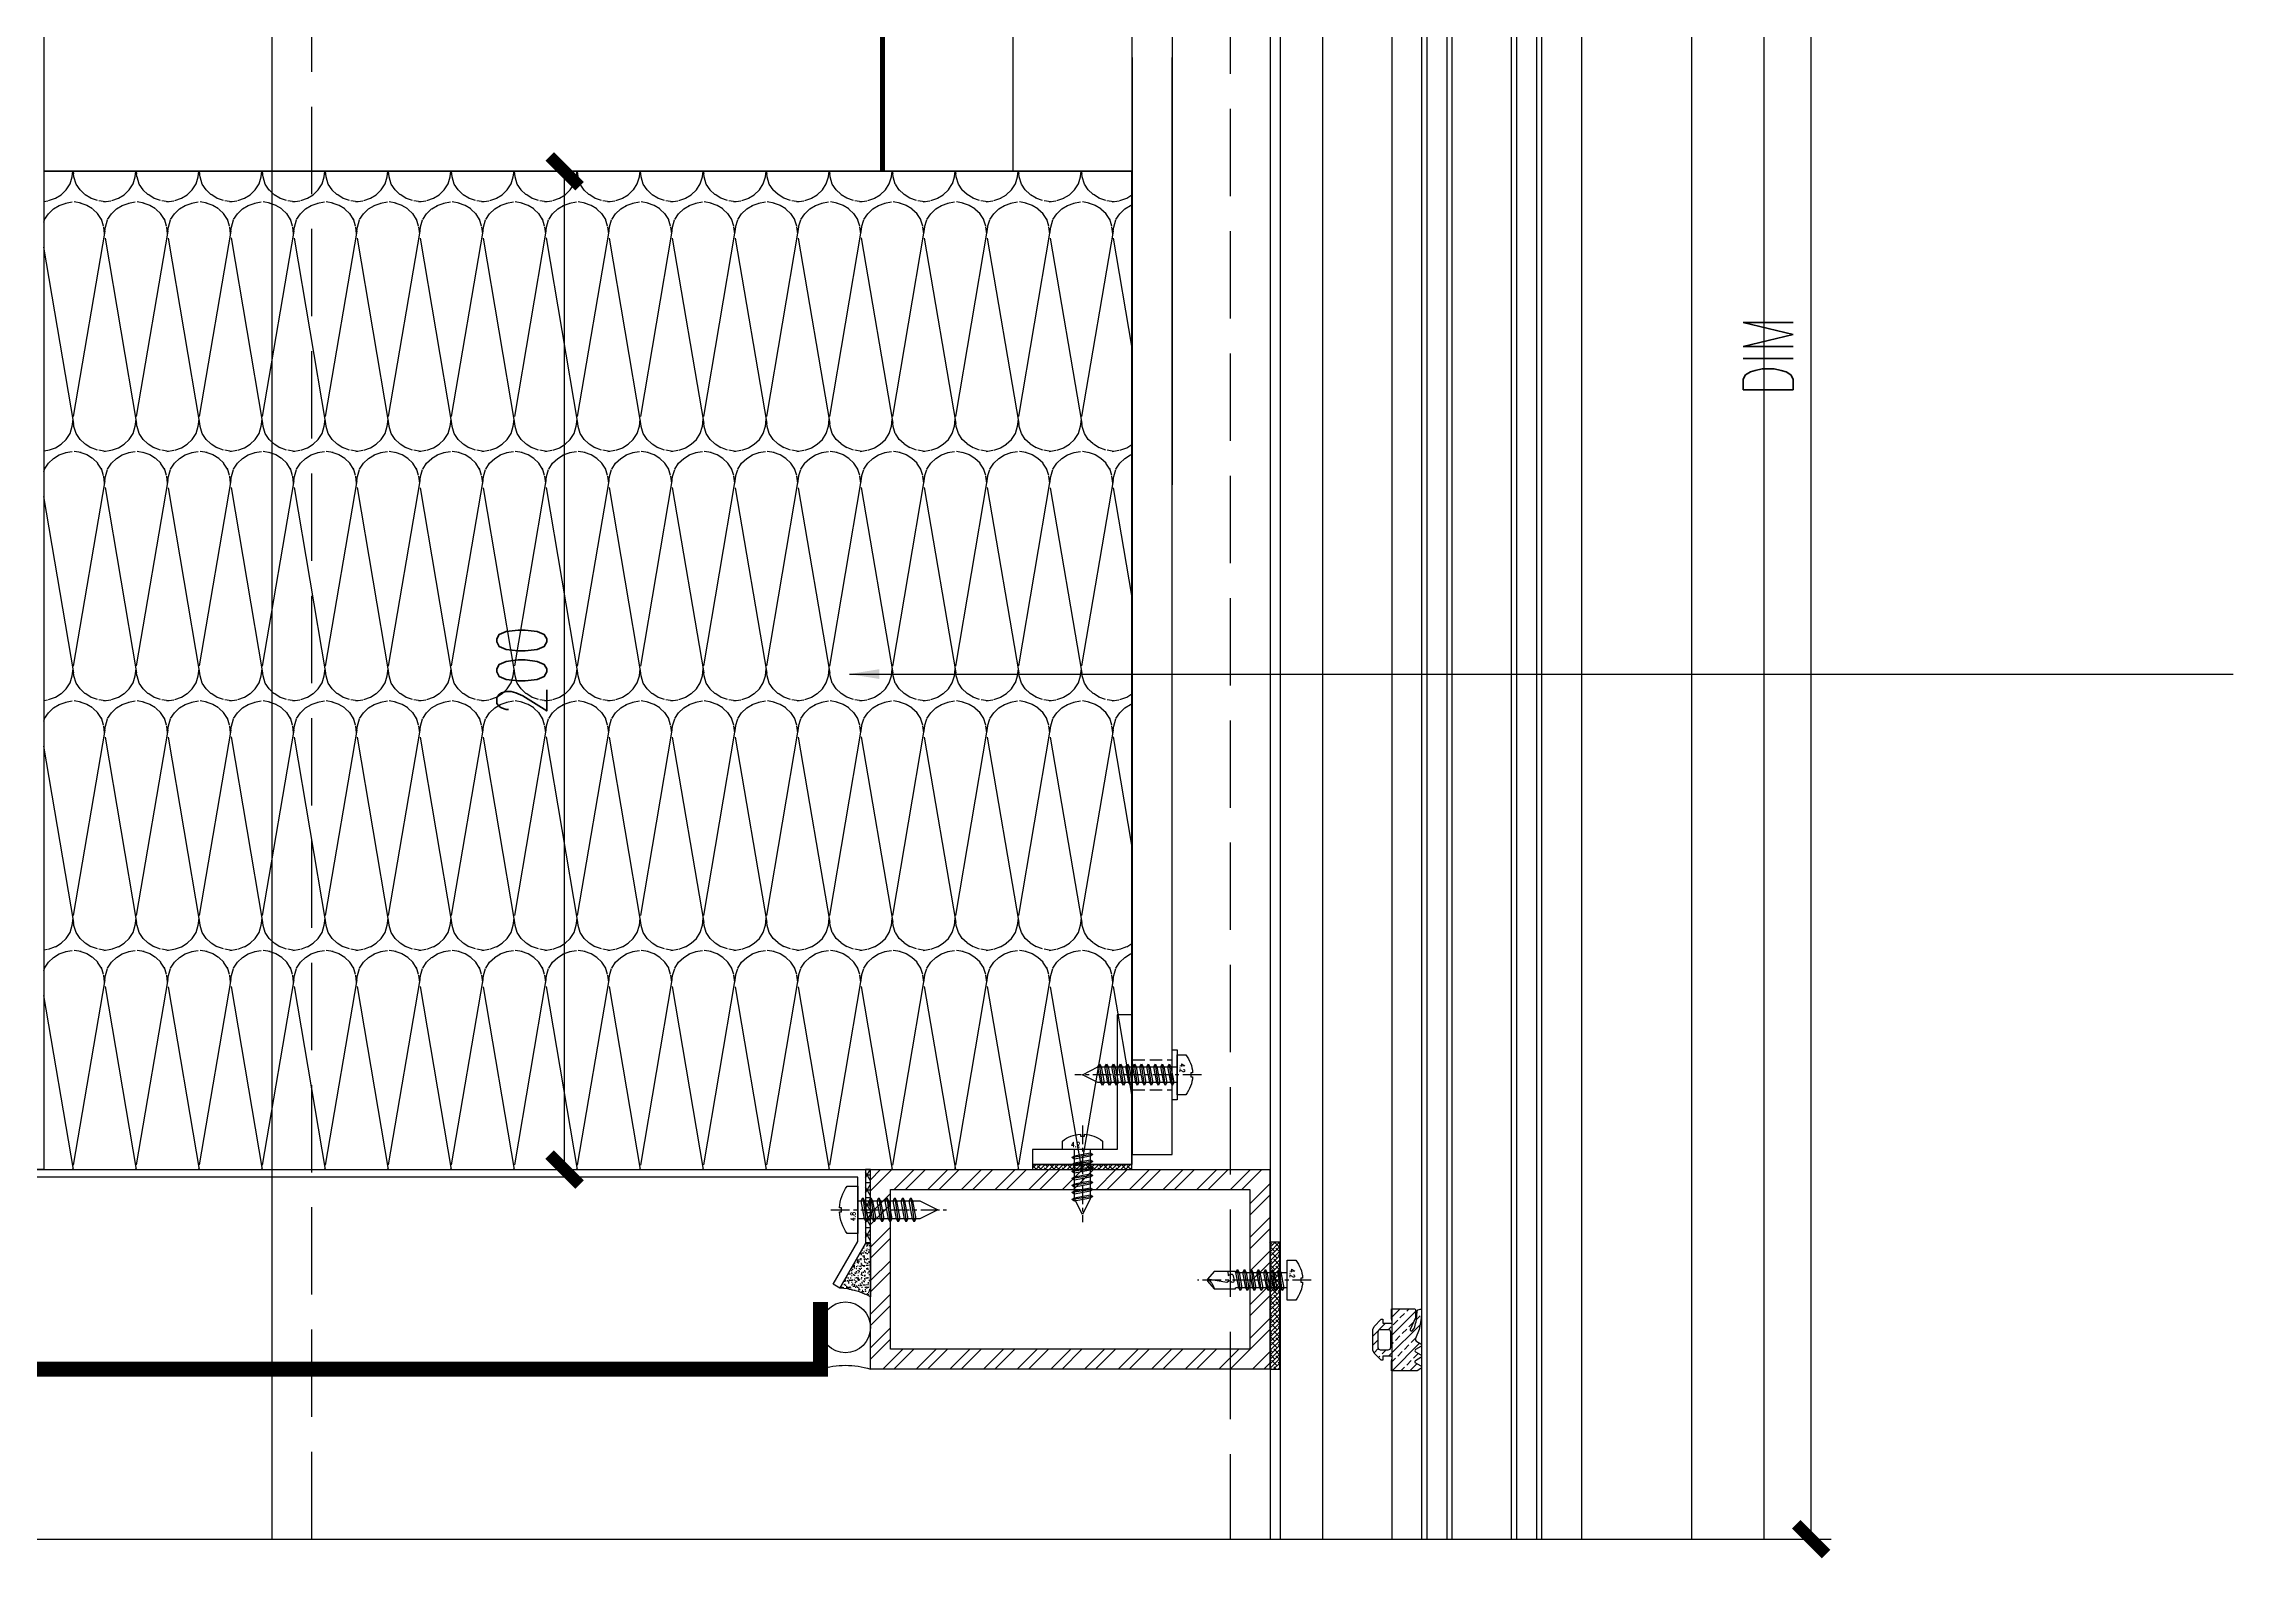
# Model space of a CAD drawing. Extents: x -160106 to 966792, y -663931 to 1550022.
# Drawn here: x -71219.8 to -70780.6, y -86497.5 to -86189.9 of the extents above; entities that cross this region are included whole.
import ezdxf
from ezdxf.enums import TextEntityAlignment as Align
from ezdxf.xclip import XClip

# ---------------------------------------------------------------- set-up
doc = ezdxf.new("R2010")
doc.units = 0
doc.linetypes.add('CENTER', pattern=[2, 1.25, -0.25, 0.25, -0.25])
doc.linetypes.add('ZN-DASH', pattern=[0.35, 0.25, -0.1])
for name, color, linetype in [('!ZN1-填充-8', 8, 'Continuous'), ('!ZN3-不锈钢板幕墙-7', 7, 'Continuous'), ('!ZN3-其它材质幕墙-60', 60, 'Continuous'), ('!ZN3-玻璃幕墙-4', 4, 'Continuous'), ('!ZN4-辅助材料-1', 1, 'Continuous'), ('!ZN4-配件-11', 11, 'Continuous'), ('!ZN5-钢材投影-40', 40, 'Continuous'), ('!ZN5-铝材投影-112', 112, 'Continuous'), ('!ZN5-铝材断面-6', 6, 'Continuous'), ('!ZN6-虚线-8', 8, 'ZN-DASH'), ('11紧固件', 11, 'Continuous'), ('20剖面图$0$AS-COLN', 6, 'Continuous'), ('20剖面图$0$AS-WALL', 40, 'Continuous'), ('2钢材断面', 2, 'Continuous'), ('3符号', 173, 'Continuous'), ('A_Hatch', 8, 'Continuous'), ('BM', 8, '保温棉'), ('DIM', 173, 'Continuous'), ('Fill', 8, 'Continuous'), ('pj', 4, 'Continuous'), ('TC', 130, 'Continuous'), ('user', 7, 'Continuous')]:
    doc.layers.add(name, color=color, linetype=linetype)
doc.styles.add('DHTEXT-1', font='ROMANS.shx', dxfattribs={"width": 0.7, "bigfont": 'CHINESE.shx'})
doc.linetypes.add('保温棉', pattern='A,0.006248399999999999,-6.2484,[134,ltypeshp.shx,S=6.2484,R=0,X=-6.2484,Y=0],-12.4968,[134,ltypeshp.shx,S=6.2484,R=180,X=6.2484,Y=0],-6.2484', length=24.9998484)
doc.dimstyles.new('ZN4', dxfattribs={"dimscale": 4, "dimtxt": 2.5, "dimasz": 1.5, "dimexe": 1, "dimexo": 2, "dimgap": 0.9, "dimtad": 1, "dimdec": 0, "dimdsep": 46, "dimtxsty": 'DHTEXT-1', "dimblk": 'ARCHTICK', "dimcen": 2.5, "dimclrd": 173, "dimclre": 173, "dimclrt": 7, "dimazin": 2, "dimtfac": 1, "dimtix": 1, "dimtmove": 2, "dimatfit": 3, "dimfxl": 0, "dimarcsym": 0})

# ---------------------------------------------------------------- blocks, each defined once
blk = doc.blocks.new('*U1860')
at = {"layer": '!ZN1-填充-8'}
for p, q in [((-23, -8.000001027907274), (-23.00000000001455, -475.8423944231363)), ((-19.00000102947524, -7.999999998435669), (-19.00000102947524, -475.8423933936684)), ((-4.999999091349309, -7.999999998435669), (-4.999999091363861, -475.8423933936684)), ((-1.000000120824552, -8.000001027907274), (-1.000000120839104, -475.8423944231363))]:
    blk.add_line(p, q, dxfattribs=at)
at = {"layer": '!ZN3-玻璃幕墙-4'}
for points in [[(-24.00000000001455, -475.8423944231363), (-24, -9.000001027907274), (-23, -8.000001027907274), (-19, -8.000001027907274), (-18, -9.000001027907274), (-18.00000000001455, -475.8423944231363)], [(-6.000000000014552, -475.8423944231363), (-6, -9.000001027903636), (-5, -8.000001027903636), (-1, -8.000001027903636), (0, -9.000001027903636), (-1.455191522836685e-11, -475.8423944231363)]]:
    blk.add_lwpolyline(points, dxfattribs=at)
at = {"layer": '!ZN5-钢材投影-40', "ltscale": 0.3}
for p, q in [((-254.4017149738647, 425.0000000494219), (-254.4017149738647, -475.8423944231363)), ((-54.39999999999418, 425.0000000494219), (-54.39999999999418, -475.8423944231363))]:
    blk.add_line(p, q, dxfattribs=at)
at = {"layer": '!ZN5-铝材投影-112'}
for p, q in [((7.999997113627614, 425.0000000494219), (7.999997113627614, -475.8423944231363)), ((30.0000000448199, 425.0000000494219), (30.0000000448199, -475.8423944231363)), ((-52.40170605068852, -39.99999999995634), (-52.40170605068852, -475.8423944231363)), ((-43.9017349172791, -39.99999999995634), (-43.9017349172791, -475.8423944231363)), ((-30.00001585268183, -39.99999999995634), (-30.00001585268183, -475.8423944231363))]:
    blk.add_line(p, q, dxfattribs=at)
at = {"layer": '!ZN6-虚线-8', "color": 8, "linetype": 'ZN-DASH', "ltscale": 70}
for p, q in [((-246.4017149738647, -475.8423944231363), (-246.4017149738647, 425.0000000494219)), ((-62.39999999999418, 425.0000000494219), (-62.39999999999418, -475.8423944231363))]:
    blk.add_line(p, q, dxfattribs=at)
blk = doc.blocks.new('室内胶缝示意')
at = {"ltscale": 0.1}
blk.add_arc((-4.999999999869033, 15.57612454575161), 16.35896255462005, 252.2031562995401, 287.7968437004599, dxfattribs=at)
at = {"ltscale": 0.1, "extrusion": (0, 0, -1)}
blk.add_ellipse((-4.990384680597344, -8.375798344054544), major_axis=(-3.911665190393874e-10, 5.092968818538793), ratio=0.981745653301395, dxfattribs=at)
blk = doc.blocks.new('*U1430')
at = {"linetype": 'ByBlock', "ltscale": 10}
blk.add_lwpolyline([(0, -5), (1, -5), (1, 5), (0, 5)], close=True, dxfattribs=at)
blk = doc.blocks.new('*U2281')
at = {"color": 0, "linetype": 'CENTER', "ltscale": 3}
blk.add_line((-4.851510917911964, 2.913225216616411e-13), (14.54315256367451, -8.526512829121202e-15), dxfattribs=at)
at = {"linetype": 'ByBlock', "ltscale": 10}
for p, q in [((0, 1.550000000000024), (9.895000016689004, 1.549999999999739)), ((0.9859588387780631, 2.110000000000021), (1.57904116122194, -2.110000000000007)), ((2.385958838778063, 2.109999999999977), (2.97904116122194, -2.110000000000051)), ((3.785958838778063, 2.109999999999933), (4.37904116122194, -2.110000000000094)), ((5.185958838778062, 2.109999999999889), (5.779041161221939, -2.110000000000138)), ((6.585958838778063, 2.109999999999845), (7.17904116122194, -2.110000000000182)), ((7.985958838778063, 2.109999999999801), (8.57904116122194, -2.110000000000226)), ((9.385958838778063, 2.109999999999757), (9.97904116122194, -2.11000000000027)), ((9.895000016689004, 1.549999999999739), (13, -2.927436071331612e-13)), ((9.895000016689004, -1.550000000000255), (0, -1.549999999999945)), ((13, -2.927436071331612e-13), (9.895000016689004, -1.550000000000255))]:
    blk.add_line(p, q, dxfattribs=at)
blk.add_lwpolyline([(-3.087680633323398, 0.4000000000000909, -0.1514667514007003), (-1.723475382979757, 4), (0, 4), (0, -4), (-1.723475382979757, -4, -0.1514667514007005), (-3.087680633323398, -0.4000000000000892), (-2.699999999999932, -0.3999999999999773), (-2.699999999999932, 0.4000000000000341)], format="xyb", close=True, dxfattribs=at)
for points in [[(1.255725010475717, -1.549999999999976), (0.6626426880318403, 1.550000000000018), (0.9859588387779494, 2.109999999999935), (1.309274989524115, 1.550000000000018), (1.902357311968163, -1.549999999999976), (1.57904116122194, -2.10999999999995)], [(2.655725010475717, -1.55000000000002), (2.06264268803184, 1.549999999999975), (2.385958838777949, 2.109999999999892), (2.709274989524115, 1.549999999999975), (3.302357311968163, -1.55000000000002), (2.97904116122194, -2.109999999999994)], [(4.055725010475717, -1.550000000000064), (3.46264268803184, 1.549999999999931), (3.785958838777949, 2.109999999999848), (4.109274989524115, 1.549999999999931), (4.702357311968163, -1.550000000000064), (4.37904116122194, -2.110000000000038)], [(5.455725010475716, -1.550000000000108), (4.86264268803184, 1.549999999999887), (5.185958838777949, 2.109999999999804), (5.509274989524115, 1.549999999999887), (6.102357311968162, -1.550000000000108), (5.779041161221939, -2.110000000000082)], [(6.855725010475717, -1.550000000000152), (6.26264268803184, 1.549999999999843), (6.585958838777949, 2.10999999999976), (6.909274989524115, 1.549999999999843), (7.502357311968162, -1.550000000000152), (7.17904116122194, -2.110000000000126)], [(8.255725010475718, -1.550000000000196), (7.66264268803184, 1.549999999999799), (7.985958838777949, 2.109999999999716), (8.309274989524116, 1.549999999999799), (8.902357311968164, -1.550000000000196), (8.57904116122194, -2.11000000000017)], [(9.655725010475717, -1.55000000000024), (9.06264268803184, 1.549999999999755), (9.385958838777949, 2.109999999999672), (9.709274989524115, 1.549999999999755), (10.30235731196816, -1.55000000000024), (9.97904116122194, -2.110000000000213)]]:
    blk.add_lwpolyline(points, close=True, dxfattribs=at)
at = {"layer": 'Defpoints', "color": 0, "ltscale": 10, "style": 'DHTEXT-1', "width": 0.7}
blk.add_text('4.2', height=1, rotation=90, dxfattribs=at).set_placement((-0.4943080637851551, -1.360906739295894), align=Align.CENTER)
blk = doc.blocks.new('*U2280')
at = {"color": 0, "linetype": 'CENTER', "ltscale": 3}
blk.add_line((-4.851510917911964, 2.913225216616411e-13), (20.54315256367451, -4.2632564145606e-15), dxfattribs=at)
at = {"linetype": 'ByBlock', "ltscale": 10}
for p, q in [((0, 1.550000000000024), (15.895000016689, 1.549999999999744)), ((0.9859588387780631, 2.110000000000021), (1.57904116122194, -2.110000000000007)), ((2.385958838778063, 2.109999999999994), (2.97904116122194, -2.110000000000034)), ((3.785958838778063, 2.109999999999967), (4.37904116122194, -2.110000000000061)), ((5.185958838778062, 2.10999999999994), (5.779041161221939, -2.110000000000087)), ((6.585958838778063, 2.109999999999913), (7.17904116122194, -2.110000000000114)), ((7.985958838778063, 2.109999999999886), (8.57904116122194, -2.110000000000142)), ((9.385958838778063, 2.109999999999859), (9.97904116122194, -2.110000000000168)), ((10.78595883877806, 2.109999999999832), (11.37904116122194, -2.110000000000196)), ((12.18595883877806, 2.109999999999805), (12.77904116122194, -2.110000000000222)), ((13.58595883877806, 2.109999999999778), (14.17904116122194, -2.110000000000249)), ((14.98595883877806, 2.109999999999751), (15.57904116122194, -2.110000000000277)), ((15.895000016689, 1.549999999999744), (19, -2.884803507186006e-13)), ((15.895000016689, -1.550000000000251), (0, -1.549999999999945)), ((19, -2.884803507186006e-13), (15.895000016689, -1.550000000000251))]:
    blk.add_line(p, q, dxfattribs=at)
blk.add_lwpolyline([(-3.087680633323398, 0.4000000000000909, -0.1514667514007003), (-1.723475382979757, 4), (0, 4), (0, -4), (-1.723475382979757, -4, -0.1514667514007005), (-3.087680633323398, -0.4000000000000892), (-2.699999999999932, -0.3999999999999773), (-2.699999999999932, 0.4000000000000341)], format="xyb", close=True, dxfattribs=at)
for points in [[(1.255725010475717, -1.549999999999976), (0.6626426880318403, 1.550000000000018), (0.9859588387779494, 2.109999999999935), (1.309274989524115, 1.550000000000018), (1.902357311968163, -1.549999999999976), (1.57904116122194, -2.10999999999995)], [(2.655725010475717, -1.550000000000003), (2.06264268803184, 1.549999999999991), (2.385958838777949, 2.109999999999908), (2.709274989524115, 1.549999999999991), (3.302357311968163, -1.550000000000003), (2.97904116122194, -2.109999999999977)], [(4.055725010475717, -1.55000000000003), (3.46264268803184, 1.549999999999965), (3.785958838777949, 2.109999999999881), (4.109274989524115, 1.549999999999965), (4.702357311968163, -1.55000000000003), (4.37904116122194, -2.110000000000004)], [(5.455725010475716, -1.550000000000057), (4.86264268803184, 1.549999999999937), (5.185958838777949, 2.109999999999855), (5.509274989524115, 1.549999999999937), (6.102357311968162, -1.550000000000057), (5.779041161221939, -2.110000000000031)], [(6.855725010475717, -1.550000000000084), (6.26264268803184, 1.549999999999911), (6.585958838777949, 2.109999999999828), (6.909274989524115, 1.549999999999911), (7.502357311968162, -1.550000000000084), (7.17904116122194, -2.110000000000058)], [(8.255725010475718, -1.550000000000111), (7.66264268803184, 1.549999999999883), (7.985958838777949, 2.1099999999998), (8.309274989524116, 1.549999999999883), (8.902357311968164, -1.550000000000111), (8.57904116122194, -2.110000000000085)], [(9.655725010475717, -1.550000000000138), (9.06264268803184, 1.549999999999857), (9.385958838777949, 2.109999999999774), (9.709274989524115, 1.549999999999857), (10.30235731196816, -1.550000000000138), (9.97904116122194, -2.110000000000111)], [(11.05572501047572, -1.550000000000165), (10.46264268803184, 1.54999999999983), (10.78595883877795, 2.109999999999746), (11.10927498952411, 1.54999999999983), (11.70235731196816, -1.550000000000165), (11.37904116122194, -2.110000000000139)], [(12.45572501047572, -1.550000000000192), (11.86264268803184, 1.549999999999803), (12.18595883877795, 2.10999999999972), (12.50927498952412, 1.549999999999803), (13.10235731196816, -1.550000000000192), (12.77904116122194, -2.110000000000166)], [(13.85572501047572, -1.550000000000219), (13.26264268803184, 1.549999999999776), (13.58595883877795, 2.109999999999693), (13.90927498952411, 1.549999999999776), (14.50235731196816, -1.550000000000219), (14.17904116122194, -2.110000000000193)], [(15.25572501047572, -1.550000000000246), (14.66264268803184, 1.549999999999749), (14.98595883877795, 2.109999999999665), (15.30927498952412, 1.549999999999749), (15.90235731196816, -1.550000000000246), (15.57904116122194, -2.11000000000022)]]:
    blk.add_lwpolyline(points, close=True, dxfattribs=at)
at = {"layer": 'Defpoints', "color": 0, "ltscale": 10, "style": 'DHTEXT-1', "width": 0.7}
blk.add_text('4.2', height=1, rotation=90, dxfattribs=at).set_placement((-0.4943080637851551, -1.360906739295894), align=Align.CENTER)
blk = doc.blocks.new('6mm-三元乙丙胶条')
at = {"layer": 'TC'}
h = blk.add_hatch(dxfattribs=at)
h.set_pattern_fill('ANSI33', color=256, scale=0.4, angle=-90.00000000000004, style=0)
h.set_pattern_definition([(135.0000000000001, (20798.42023389944, -134095.8060885775), (-1.796051224213831, -1.79605122421383), []), (135.0000000000001, (20798.42023389944, -134094.0100365775), (-1.796051224213831, -1.79605122421383), [1.27, -0.6350000000000003])])
edge = h.paths.add_edge_path()
edge.add_arc((-0.745076895222304, 6.386234905352341), 12.38623490536398, 262.69500523028023, 272.19432173296764, ccw=False)
edge.add_line((-2.319999999599531, -5.8994654143753), (-4.109999979846179, -5.499465415370651))
edge.add_line((-4.109999979846179, -5.499465415370651), (-5.96404643979622, -4.827709463948849))
edge.add_arc((-6.134370825564469, -5.297804777299652), 0.5000000000217216, 70.08359434308407, 149.7886770612677)
edge.add_line((-6.566458514076658, -5.046209408785216), (-7.04074917291291, -5.860752043954562))
edge.add_arc((-7.300001786030069, -5.709794822855877), 0.3000000000165205, 210.0413632733605, 329.7886770638607, ccw=False)
edge.add_line((-7.55970105068991, -5.859982345456955), (-8.177149431314318, -4.79231115913717))
edge.add_arc((-8.393565485203878, -4.917467427976081), 0.2500000000216133, 30.04136327355922, 149.4440354559437)
edge.add_line((-8.60884873609757, -4.790372495364863), (-9.240860070451161, -5.860922295076307))
edge.add_arc((-9.499199971475214, -5.708408375953974), 0.2999999999786183, 210.1243179614262, 329.44403545307654, ccw=False)
edge.add_line((-9.758681517618243, -5.858971742010907), (-10.38901352399261, -4.772654878324829))
edge.add_arc((-10.60524814580688, -4.898124350070254), 0.2500000000224706, 30.12431796436568, 149.9586367271408)
edge.add_line((-10.82166419969871, -4.772968081233556), (-11.45029963756678, -5.859983554459176))
edge.add_arc((-11.70999890221035, -5.709796031883248), 0.2999999999898467, 210.1600616409289, 329.95863672924213, ccw=False)
edge.add_line((-11.9693864696892, -5.860521244874688), (-12.40000000689178, -5.119465414056322))
edge.add_line((-12.40000000689178, -5.119465414056322), (-12.40000000689178, -1.000589691102505e-07))
edge.add_line((-12.40000000689178, -1.000589691e-07), (-10.39999999920837, -1.000589691e-07))
edge.add_line((-10.39999999920837, -1.000589691e-07), (-9.87762080912944, -0.1399230935203377))
edge.add_arc((-9.79999998555727, 0.149861322457539), 0.2999999999927683, 255.0049212649136, 359.9999999993134)
edge.add_line((-9.4999999855645, 0.149861322453944), (-9.4999999855645, 1.750000001251464))
edge.add_line((-9.4999999855645, 1.750000001251464), (-10.29999999445863, 1.750000001251464))
edge.add_line((-10.29999999445863, 1.750000001251464), (-10.29999999445863, 2.050000000948784))
edge.add_line((-10.29999999445863, 2.050000000948784), (-8.869999990565702, 3.480000001203734))
edge.add_line((-8.869999990565702, 3.480000001203734), (-8.269999991171062, 3.74999999985448))
edge.add_line((-8.269999991171062, 3.74999999985448), (-4.119999997783451, 3.74999999985448))
edge.add_line((-4.119999997783451, 3.74999999985448), (-3.509999980451539, 3.459999999904539))
edge.add_line((-3.509999980451539, 3.459999999904539), (-2.099999983329325, 2.050000000948784))
edge.add_line((-2.099999983329325, 2.050000000948784), (-2.099999983329325, 1.750000001251464))
edge.add_line((-2.099999983329325, 1.750000001251464), (-2.899999992223456, 1.750000001251464))
edge.add_line((-2.899999992223456, 1.750000001251464), (-2.899999992223456, 0.1498614225711208))
edge.add_arc((-2.599999992229339, 0.149861422576473), 0.299999999994117, 180.0000000010222, 284.9950787347508)
edge.add_line((-2.522379168658517, -0.1399229934031609), (-1.99999997857958, 0))
edge.add_line((-1.99999997857958, 0), (0, 0))
edge.add_line((0, 0), (0, -4.609465414629084))
edge.add_arc((-0.2000000000116419, -4.609465414629085), 0.2000000000116419, -89.99999999999989, 2.8421709430404007e-13, ccw=False)
edge.add_line((-0.2000000000116415, -4.809465414640727), (-1.606748173886444, -4.809465414611622))
edge.add_arc((-1.606748173887518, -4.309465414737891), 0.4999999998737312, 245.9871411366934, 270.00000000012307, ccw=False)
edge.add_line((-1.81021900352789, -4.766192490089451), (-4.112712766509503, -3.740436975553166))
edge.add_arc((-4.214448181364903, -3.968800513279118), 0.2499999999970247, 65.98714113400072, 228.3664604132158)
edge.add_line((-4.380539141886401, -4.15565284222248), (-3.960000001825392, -4.529465414409059))
edge.add_arc((-0.5656029263480411, 5.15181643489628), 10.25910082569122, 250.6785976544065, 266.6225631868518)
edge.add_line((-1.170000003185123, -5.089465414814184), (-0.6609639512607828, -5.099646135146031))
edge.add_arc((-0.6729615511026317, -5.699526171137601), 0.5999999999860098, -4.085612229769708, 88.8542372456493, ccw=False)
edge.add_line((-0.0744863278232515, -5.742274353600805), (-0.0789891159511171, -5.805313458113233))
edge.add_arc((-0.2784808570646497, -5.791064063953294), 0.200000000016085, 272.19432173134965, 355.9143877690644, ccw=False)
edge = h.paths.add_edge_path(flags=16)
edge.add_arc((-4.699999995762481, 2.24999999962165), 0.5, 0, 90)
edge.add_line((-4.699999995762481, 2.74999999962165), (-7.699999982025473, 2.749999999650754))
edge.add_arc((-7.699999982025743, 2.249999999651025), 0.4999999999997282, 89.99999999996906, 180.0000000000311)
edge.add_line((-8.199999982025473, 2.249999999650754), (-8.199999982025473, 0.6499999998486601))
edge.add_arc((-7.699999982025473, 0.6499999998486596), 0.5, 179.9999999999999, 269.9999999999999)
edge.add_line((-7.699999982025473, 0.1499999998486601), (-4.699999995762481, 0.1499999998486601))
edge.add_arc((-4.699999995762197, 0.6499999998483759), 0.4999999999997158, 269.9999999999674, 360.0000000000326)
edge.add_line((-4.199999995762481, 0.6499999998486601), (-4.199999995762481, 2.24999999962165))
at = {"layer": 'pj'}
blk.add_lwpolyline([(-0.2708231029682793, -5.990917370974784, -0.0414723397604974), (-2.319999999599531, -5.8994654143753), (-4.109999979846179, -5.499465415370651), (-5.96404643979622, -4.827709463948849, 0.3625136257486336), (-6.566458514076658, -5.046209408785216), (-7.04074917291291, -5.860752043954562, -0.5758811350073855), (-7.55970105068991, -5.859982345456955), (-8.177149431314318, -4.79231115913717, 0.5738803703476393), (-8.60884873609757, -4.790372495364863), (-9.240860070451161, -5.860922295076307, -0.5733993053234177), (-9.758681517618243, -5.858971742010907), (-10.38901352399261, -4.772654878324829, 0.5763867767966784), (-10.82166419969871, -4.772968081233556), (-11.45029963756678, -5.859983554459176, -0.5761790205714215), (-11.9693864696892, -5.860521244874688), (-12.40000000689178, -5.119465414056322), (-12.40000000689178, -1.000589691e-07), (-10.39999999920837, -1.000589691e-07), (-9.87762080912944, -0.1399230935203377, 0.4931187311537985), (-9.4999999855645, 0.149861322453944), (-9.4999999855645, 1.750000001251464), (-10.29999999445863, 1.750000001251464), (-10.29999999445863, 2.050000000948784), (-8.869999990565702, 3.480000001203734), (-8.269999991171062, 3.74999999985448), (-4.119999997783451, 3.74999999985448), (-3.509999980451539, 3.459999999904539), (-2.099999983329325, 2.050000000948784), (-2.099999983329325, 1.750000001251464), (-2.899999992223456, 1.750000001251464), (-2.899999992223456, 0.1498614225711208, 0.4931187311501577), (-2.522379168658517, -0.1399229934031609), (-1.99999997857958, 0), (0, 0), (0, -4.609465414629084, -0.4142135623730951), (-0.2000000000116415, -4.809465414640727), (-1.606748173886444, -4.809465414611622, -0.1051609627890827), (-1.81021900352789, -4.766192490089451), (-4.112712766509503, -3.740436975553166, 0.8569471462484527), (-4.380539141886401, -4.15565284222248), (-3.960000001825392, -4.529465414409059, 0.0696811241218355), (-1.170000003185123, -5.089465414814184), (-0.6609639512607828, -5.099646135146031, -0.4293230392878252), (-0.0744863278232515, -5.742274353600805), (-0.0789891159511171, -5.805313458113233, -0.3824632673023371), (-0.2708231015712954, -5.990917407150844)], format="xyb", dxfattribs=at)
blk.add_lwpolyline([(-4.199999995762481, 2.24999999962165, 0.4142135623730951), (-4.699999995762481, 2.74999999962165), (-7.699999982025473, 2.749999999650754, 0.4142135623734122), (-8.199999982025473, 2.249999999650754), (-8.199999982025473, 0.6499999998486601, 0.4142135623730951), (-7.699999982025473, 0.1499999998486601), (-4.699999995762481, 0.1499999998486601, 0.414213562373428), (-4.199999995762481, 0.6499999998486601)], format="xyb", close=True, dxfattribs=at)
blk = doc.blocks.new('20250828110936')
at = {"layer": 'A_Hatch'}
h = blk.add_hatch(dxfattribs=at)
h.set_pattern_fill('ANSI32', color=256)
h.set_pattern_definition([(45, (-80.55500636567012, 0), (-3.367596045400933, 3.367596045400933), []), (45, (-78.3099413656746, 0), (-3.367596045400933, 3.367596045400933), [])])
h.paths.add_polyline_path([(0, 40), (-80, 40), (-80, 0), (0, 0)])
h.paths.add_polyline_path([(-4, 36), (-4, 4), (-76, 4), (-76, 36)], flags=16)
at = {"layer": '2钢材断面'}
for points in [[(-80, 40), (0, 40), (0, 0), (-80, 0)], [(-76, 36), (-4, 36), (-4, 4), (-76, 4)]]:
    blk.add_lwpolyline(points, close=True, dxfattribs=at)
blk = doc.blocks.new('*U1411')
at = {"color": 0, "linetype": 'CENTER', "ltscale": 3}
blk.add_line((-4.793777829273322, 2.913225216616411e-13), (18, -6.394884621840901e-15), dxfattribs=at)
at = {"linetype": 'ByBlock', "ltscale": 10}
for p, q in [((0, 1.550000000000024), (10.26653098098048, 1.549999999999775)), ((0.9859588387780631, 2.110000000000021), (1.57904116122194, -2.110000000000007)), ((2.385958838778063, 2.110000000000013), (2.97904116122194, -2.110000000000014)), ((3.785958838778063, 2.110000000000006), (4.37904116122194, -2.110000000000022)), ((5.185958838778062, 2.109999999999999), (5.779041161221939, -2.110000000000029)), ((6.585958838778063, 2.109999999999991), (7.17904116122194, -2.110000000000037)), ((7.985958838778063, 2.109999999999983), (8.57904116122194, -2.110000000000044)), ((9.385958838778063, 2.109999999999975), (9.97904116122194, -2.110000000000052)), ((10.26653098098048, -1.550000000000217), (0, -1.549999999999945))]:
    blk.add_line(p, q, dxfattribs=at)
blk.add_lwpolyline([(-3.087680633323398, 0.4000000000000909, -0.1514667514007003), (-1.723475382979757, 4), (0, 4), (0, -4), (-1.723475382979757, -4, -0.1514667514007005), (-3.087680633323398, -0.4000000000000892), (-2.699999999999932, -0.3999999999999773), (-2.699999999999932, 0.4000000000000341)], format="xyb", close=True, dxfattribs=at)
for points in [[(1.255725010475717, -1.549999999999976), (0.6626426880318403, 1.550000000000018), (0.9859588387779494, 2.109999999999935), (1.309274989524115, 1.550000000000018), (1.902357311968163, -1.549999999999976), (1.57904116122194, -2.10999999999995)], [(2.655725010475717, -1.549999999999983), (2.06264268803184, 1.550000000000011), (2.385958838777949, 2.109999999999928), (2.709274989524115, 1.550000000000011), (3.302357311968163, -1.549999999999983), (2.97904116122194, -2.109999999999957)], [(4.055725010475717, -1.549999999999991), (3.46264268803184, 1.550000000000003), (3.785958838777949, 2.10999999999992), (4.109274989524115, 1.550000000000003), (4.702357311968163, -1.549999999999991), (4.37904116122194, -2.109999999999965)], [(5.455725010475716, -1.549999999999998), (4.86264268803184, 1.549999999999996), (5.185958838777949, 2.109999999999913), (5.509274989524115, 1.549999999999996), (6.102357311968162, -1.549999999999998), (5.779041161221939, -2.109999999999972)], [(6.855725010475717, -1.550000000000006), (6.26264268803184, 1.549999999999988), (6.585958838777949, 2.109999999999905), (6.909274989524115, 1.549999999999988), (7.502357311968162, -1.550000000000006), (7.17904116122194, -2.10999999999998)], [(8.255725010475718, -1.550000000000013), (7.66264268803184, 1.549999999999981), (7.985958838777949, 2.109999999999898), (8.309274989524116, 1.549999999999981), (8.902357311968164, -1.550000000000013), (8.57904116122194, -2.109999999999987)], [(9.655725010475717, -1.550000000000021), (9.06264268803184, 1.549999999999973), (9.385958838777949, 2.10999999999989), (9.709274989524115, 1.549999999999973), (10.30235731196816, -1.550000000000021), (9.97904116122194, -2.109999999999995)]]:
    blk.add_lwpolyline(points, close=True, dxfattribs=at)
for points in [[(10.26653098098048, -1.55, -0.414213562373095), (10.38395522340473, -1.667424242424249), (10.38395522340473, -1.726136363636771), (14.64482176281634, -1.726136363636771), (15.9999999999994, -0.1948217628174002), (15.9999999999994, 0.1948217628174238), (14.6448217628156, 1.726136363637534), (10.38395522340473, 1.726136363637932), (10.38395522340473, 1.667424242424216, -0.414213562373095), (10.26653098098048, 1.549999999999966)], [(11.9208473223949, -1.726136363636771), (11.80430973296651, -0.8890824877731115), (11.41067326572917, -1.132928086946651, -0.5304615897786895), (10.821757728626, -0.8693511515041786), (10.65548024539029, 0.07365531618229441, -0.6513157956771675), (11.14879112615775, 0.4044761775147213), (11.54048701920387, 0.1567861275003797), (12.11053252572676, 0.4912756395922434), (15.9999999999994, -0.1948217628174002, -0.2012259957209903), (14.6448217628156, 1.726136363637534)]]:
    blk.add_lwpolyline(points, format="xyb", dxfattribs=at)
at = {"layer": 'Defpoints', "color": 0, "ltscale": 10, "style": 'DHTEXT-1', "width": 0.7}
blk.add_text('4.2', height=1, rotation=90, dxfattribs=at).set_placement((-0.4943080637851551, -1.360906739296141), align=Align.CENTER)
blk = doc.blocks.new('20250828111521')
at = {"layer": 'Fill', "ltscale": 50}
h = blk.add_hatch(dxfattribs=at)
h.set_pattern_fill('ANSI38', color=256, scale=0.4, style=0)
h.set_pattern_definition([(45, (0, 0), (-0.4490128060534577, 0.4490128060534577), []), (135, (0, 0), (-1.347038418160373, 0.4490128060534578), [1.5875, -0.9525000000000001])])
h.paths.add_polyline_path([(1.998293949305662, 0), (1.998293949305662, 25.45583444154181), (0, 25.45583444154181), (0, 0)])
at = {"layer": '11紧固件', "ltscale": 50}
blk.add_lwpolyline([(1.998293949305662, 0), (1.998293949320214, 25.45583444154181), (1.455191522836685e-11, 25.45583444154181), (0, 0), (1.998293949305662, 0)], dxfattribs=at)
at = {"layer": '!ZN4-配件-11', "color": 1, "rotation": 180}
blk.add_blockref('*U1411', (3.49829394929111, 17.85970507280217), dxfattribs=at)
at = {"ltscale": 50}
blk.add_blockref('20250828110936', (0, 3.92901711165905e-10), dxfattribs=at)
at = {"layer": 'user', "ltscale": 4, "rotation": 90.00000000000001}
blk.add_blockref('6mm-三元乙丙胶条', (24.39998731134983, 12.09999676781081), dxfattribs=at)
blk = doc.blocks.new('*U2283')
at = {"color": 0, "linetype": 'CENTER', "ltscale": 3}
blk.add_line((-5.42402482348062, 2.951201566112061e-13), (17.70672576295199, 2.948752353404415e-13), dxfattribs=at)
at = {"linetype": 'ByBlock', "ltscale": 10}
for p, q in [((0, 1.7899998674459), (12.38000001907299, 1.790001397150355)), ((0.980701996714231, 2.400000000000386), (1.655298003285623, -2.399999999999796)), ((2.580701996714217, 2.400000210272508), (3.255298003285609, -2.399999789727674)), ((4.180701996714204, 2.40000042054463), (4.855298003285595, -2.399999579455552)), ((5.780701996714191, 2.400000630816753), (6.455298003285582, -2.399999369183429)), ((7.380701996714176, 2.400000841088874), (8.055298003285568, -2.399999158911307)), ((8.980701996714163, 2.400001051360997), (9.655298003285555, -2.399998948639185)), ((10.58070199671415, 2.400001261633119), (11.25529800328554, -2.399998738367063)), ((12.38000001907299, 1.790001397150355), (16, 1.626980552060786e-06)), ((16, 1.626980552060786e-06), (12.38000001907299, -1.789998580962678)), ((12.38000001907299, -1.789998580962678), (0, -1.790000231097598))]:
    blk.add_line(p, q, dxfattribs=at)
blk.add_lwpolyline([(-3.299999999999955, 0.4000000000003876), (-3.689993742175107, 0.3999999999999488, -0.1474780726293994), (-2.137196594791703, 4.750000000000297), (0, 4.750000000000293), (0, -4.749999999999703), (-2.137196594791703, -4.749999999999703, -0.1474780726293994), (-3.689993742175107, -0.3999999999993538), (-3.299999999999955, -0.3999999999995669)], format="xyb", close=True, dxfattribs=at)
for points in [[(1.303114339079855, -1.789999999999669), (0.6285183325084631, 1.790000000000258), (0.980701996714231, 2.400000000000158), (1.332885660919771, 1.790000000000258), (2.00748166749139, -1.789999999999669), (1.655298003285623, -2.399999999999796)], [(2.903114339079841, -1.789999789727547), (2.228518332508449, 1.790000210272381), (2.580701996714217, 2.400000210272281), (2.932885660919758, 1.790000210272381), (3.607481667491377, -1.789999789727547), (3.255298003285609, -2.399999789727674)], [(4.503114339079827, -1.789999579455424), (3.828518332508436, 1.790000420544503), (4.180701996714204, 2.400000420544403), (4.532885660919744, 1.790000420544503), (5.207481667491363, -1.789999579455424), (4.855298003285595, -2.399999579455552)], [(6.103114339079815, -1.789999369183302), (5.428518332508423, 1.790000630816625), (5.780701996714191, 2.400000630816525), (6.132885660919731, 1.790000630816625), (6.80748166749135, -1.789999369183302), (6.455298003285582, -2.399999369183429)], [(7.7031143390798, -1.78999915891118), (7.028518332508408, 1.790000841088747), (7.380701996714176, 2.400000841088647), (7.732885660919717, 1.790000841088747), (8.407481667491336, -1.78999915891118), (8.055298003285568, -2.399999158911307)], [(9.303114339079787, -1.789998948639058), (8.628518332508396, 1.79000105136087), (8.980701996714163, 2.400001051360769), (9.332885660919704, 1.79000105136087), (10.00748166749132, -1.789998948639058), (9.655298003285555, -2.399998948639185)], [(10.90311433907977, -1.789998738366936), (10.22851833250838, 1.790001261632992), (10.58070199671415, 2.400001261632892), (10.93288566091969, 1.790001261632992), (11.60748166749131, -1.789998738366936), (11.25529800328554, -2.399998738367063)]]:
    blk.add_lwpolyline(points, close=True, dxfattribs=at)
at = {"layer": 'Defpoints', "color": 0, "ltscale": 10, "style": 'DHTEXT-1', "width": 0.7}
blk.add_text('4.8', height=1, rotation=90, dxfattribs=at).set_placement((-0.4943080637851551, -1.360906739296144), align=Align.CENTER)
blk = doc.blocks.new('20250828170426')
at = {"layer": '!ZN1-填充-8', "ltscale": 20}
h = blk.add_hatch(dxfattribs=at)
h.set_pattern_fill('防火棉', color=256, scale=0.505)
h.set_pattern_definition([(99.64827059999992, (-236.3125139715412, 6306.426600592225), (-25.2499998337009, 149.9540095495376), [37.66422239299975, -2598.831302999984]), (97.19770699999998, (-230.0000144765509, 6343.558069599225), (-12.6249998885987, 49.98466956140777), [1.43947691165, -99.32390499999998]), (106.418857, (-230.1803715905407, 6344.986203034234), (-75.7499963823328, 249.9233503514598), [1.4888471307, -311.16904665]), (123.292959, (-230.6012049070414, 6346.414336469228), (-63.12499811428338, 99.96934030710104), [1.423791177349991, -297.5723559499978]), (137.02891, (-231.3827525525412, 6347.604447648235), (-50.49999978327227, 49.98466982494914), [1.3967841763, -291.92789015]), (147.989097, (-232.4047763500421, 6348.556536621734), (-164.1249984290412, 99.9693411803067), [1.3470907623, -281.54196925]), (161.002609, (-233.5470382740459, 6349.270603339231), (-138.8749994184182, 49.98467020773887), [1.4623894737, -305.63939765]), (170.23292, (-234.9297763500508, 6349.746647800726), (-277.7499989489697, 49.98467209331709), [1.403074915849991, -293.2426525999978]), (9.76707954, (-237.6952524515509, 6349.746647800726), (277.7499993494156, 49.98466986837402), [1.40307491585, -293.2426526]), (18.9973908, (-239.077990426551, 6349.270603339231), (138.8749995928976, 49.9846697229737), [1.462389473699991, -305.6393976499978]), (32.01090240000001, (-240.2202524515451, 6348.556536621734), (164.124999467887, 99.96933947444012), [1.3470907623, -281.54196925]), (42.9710899, (-241.2422759965411, 6347.604447648235), (50.49999987051199, 49.98466973680999), [1.3967841763, -291.92789015]), (56.70704010000001, (-242.0238235915458, 6346.414336469228), (63.12499965504991, 99.96933933494022), [1.42379117735, -297.57235595]), (73.5811422, (-242.4446572615416, 6344.986203034234), (75.74999985254482, 249.9233492995), [1.4888471307, -311.16904665]), (82.80229290000001, (-242.6250139715412, 6343.558069599225), (12.62499977543023, 49.98466956468227), [1.43947691165, -99.323905]), (80.35172929999999, (-236.3125139715412, 6306.426600592225), (25.25000007550582, 149.9540095088535), [37.66422239299973, -2598.831302999982]), (9.76707954, (-242.6250139715412, 6300.000000185231), (277.7499993494156, 49.98466986837402), [1.40307491585, -293.2426526]), (18.9973908, (-241.2422759965411, 6300.238022421036), (151.4999995843212, 49.984669720361), [1.462389473699991, -305.6393976499978]), (32.01090240000001, (-239.8595380215411, 6300.714066897679), (75.74999977160518, 49.9846697519425), [1.3470907623, -281.54196925]), (42.9710899, (-238.717275996547, 6301.428133610127), (50.49999987051199, 49.98466973680999), [1.3967841763, -291.92789015]), (56.70704010000001, (-237.6952524515509, 6302.380222558379), (100.9999996005308, 149.9540092590557), [1.42379117735, -297.57235595]), (73.5811422, (-236.9137048565462, 6303.570333747484), (12.62499990810302, 49.98466961827754), [1.4888471307, -311.16904665]), (82.80229290000001, (-236.4928711865505, 6304.99846717238), (12.62499977543023, 49.98466956468227), [1.43947691165, -99.323905]), (97.19770699999998, (-236.1321572615416, 6304.99846717238), (-12.6249998885987, 49.98466956140777), [1.43947691165, -99.32390499999998]), (106.418857, (-235.7113235915458, 6303.570333747484), (-12.62499922956163, 49.98466978884611), [1.4888471307, -311.16904665]), (123.292959, (-234.9297763500508, 6302.380222558379), (-100.9999972746069, 149.9540108261556), [1.423791177349991, -297.5723559499978]), (137.02891, (-233.9077525525499, 6301.428133610127), (-164.1249992562797, 149.954009434235), [1.3967841763, -291.92789015]), (147.989097, (-232.7654906285461, 6300.714066897679), (-75.74999925619764, 49.98467053234825), [1.3470907623, -281.54196925]), (161.002609, (-231.3827525525412, 6300.238022421036), (-151.4999994098418, 49.98467024919572), [1.4623894737, -305.63939765]), (170.23292, (-230.0000144765509, 6300.000000185231), (-277.7499989489697, 49.98467209331709), [1.403074915849991, -293.2426525999978])])
h.paths.add_polyline_path([(-499.9999976770487, 6300.000000185231), (-334.3367708785809, 6300.000000185231), (-282.00178842881, 6300.000000185231), (-282.0000144891237, 6500.000000185246), (-499.9999976770487, 6500.000000185246)])
at = {"layer": '!ZN1-填充-8', "ltscale": 0.1}
h = blk.add_hatch(dxfattribs=at)
h.set_pattern_fill('NET3', color=256, scale=3, style=0)
h.set_pattern_definition([(7.016477563892661e-15, (-334.4000144891033, 6285.000000760105), (0, 1.5), []), (59.99999999999999, (-334.4000144891033, 6285.000000760105), (-1.299038105676658, 0.7500000000000002), []), (120, (-334.4000144891033, 6285.000000760105), (-1.299038105676658, -0.7499999999999997), [])])
h.paths.add_polyline_path([(-335.4000144891179, 6285.206497048319), (-334.4000144891179, 6285.206497048319), (-334.4000144891033, 6300.000000183369), (-335.4000144891033, 6300.000000183369)])
at = {"layer": '!ZN1-填充-8'}
h = blk.add_hatch(dxfattribs=at)
h.set_pattern_fill('AR-SAND', color=256, scale=0.5, style=0)
h.set_pattern_definition([(37.50000000000001, (-460.4001273732283, 6307.706496472747), (-0.03149667905480408, 0.9634118845065793), [0, -0.76, 0, -0.85, 0, -0.8125]), (7.499999999999999, (-460.4001273732283, 6307.706496472747), (0.8848883526338636, 1.41107303261487), [0, -0.41, 0, -0.685, 0, -0.2625]), (327.5, (-461.0151273732336, 6307.706496472747), (1.557070930875748, 0.002829526768482249), [0, -0.25, 0, -0.9, 0, -1.175]), (317.5, (-461.0151273732336, 6307.706496472747), (1.503063302286147, 0.4388377824671246), [0, -0.125, 0, -0.59, 0, -0.675])])
edge = h.paths.add_edge_path()
edge.add_arc((-341.3466261379945, 6261.909981603734), 14.3792900125779, 61.11204188657354, 86.8671693198166)
edge.add_line((-340.560784004585, 6276.267782041381), (-335.4000144891179, 6285.206497048319))
edge.add_line((-335.4000144891179, 6285.206497048304), (-335.4000144891179, 6285.528036079209))
edge.add_line((-335.4000144891179, 6285.528036079224), (-334.4000144891324, 6285.528036079224))
edge.add_line((-334.4000144891324, 6285.528036079224), (-334.4000144891324, 6274.500000184562))
at = {"layer": 'Fill', "ltscale": 50}
h = blk.add_hatch(dxfattribs=at)
h.set_pattern_fill('ANSI38', color=256, scale=0.4, style=0)
h.set_pattern_definition([(45, (-301.9367708786012, 6300.000000183369), (-0.4490128060534577, 0.4490128060534577), []), (135, (-301.9367708786012, 6300.000000183369), (-1.347038418160373, 0.4490128060534578), [1.5875, -0.9525000000000001])])
h.paths.add_polyline_path([(-301.9367708786012, 6301.000000183369), (-301.9367708786012, 6300.000000183369), (-282.00178842881, 6300.000000183369), (-282.00178842881, 6301.000000183369)])
at = {"layer": '!ZN1-填充-8', "const_width": 1}
blk.add_lwpolyline([(-332.00178842881, 6659.999999881838), (-332.00178842881, 6500.000000185246)], dxfattribs=at)
at = {"layer": '!ZN1-填充-8'}
blk.add_lwpolyline([(-499.9999976770487, 6300.000000185231), (-282.0000144891237, 6300.000000185231), (-282.0000144891237, 6500.000000185246), (-499.9999976770487, 6500.000000185246)], close=True, dxfattribs=at)
at = {"layer": '!ZN3-不锈钢板幕墙-7', "ltscale": 4}
blk.add_lwpolyline([(-501.4999976770487, 6298.500000185231), (-501.4999976770487, 6298.500000183354), (-537.0979908956506, 6298.50000018334), (-545.6886296912417, 6293.540192562199), (-546.4386296912417, 6294.839230667887), (-537.4999146843038, 6300.00000018334), (-499.9999976770487, 6300.000000183354), (-499.9999976770487, 6300.000000185231), (-335.4000144891033, 6300.000000184576), (-335.4000144891179, 6285.206497048319), (-340.560784004585, 6276.267782041381), (-341.8598221102584, 6277.017782041381), (-336.9000144891179, 6285.608420836958), (-336.9000144891033, 6298.500000184562)], close=True, dxfattribs=at)
at = {"layer": '!ZN3-其它材质幕墙-60', "ltscale": 20}
for points in [[(-281.9367708786012, 6437.18931190265), (-281.9367708786012, 6656.999999881838), (-273.9367708786012, 6656.999999881838), (-273.9367708786012, 6437.18931190265)], [(-281.9367708786012, 6522.810688162543), (-281.9367708786012, 6303.000000183369), (-273.9367708786012, 6303.000000183369), (-273.9367708786012, 6522.810688162543)]]:
    blk.add_lwpolyline(points, dxfattribs=at)
at = {"layer": '!ZN4-辅助材料-1', "ltscale": 4}
blk.add_line((-499.9999976770487, 6500.000000185231), (-282.0000144891237, 6500.000000185246), dxfattribs=at)
blk.add_lwpolyline([(-335.4000144891179, 6285.206497048319), (-334.4000144891179, 6285.206497048319), (-334.4000144891033, 6300.000000183369), (-335.4000144891033, 6300.000000183369)], close=True, dxfattribs=at)
blk.add_lwpolyline([(-340.560784004585, 6276.267782041381), (-335.4000144891179, 6285.206497048319), (-334.4000144891179, 6285.206497048319), (-334.4000144891033, 6274.500000184547, 0.1128534114984326), (-340.560784004585, 6276.267782041381)], format="xyb", dxfattribs=at)
at = {"layer": '!ZN5-铝材投影-112'}
blk.add_lwpolyline([(-281.9367708786012, 6301.000000183369), (-281.9367708786012, 6331.000000183369), (-284.9367708786012, 6331.000000183369), (-284.9367708786012, 6304.000000183369), (-301.9367708786012, 6304.000000183369), (-301.9367708786012, 6301.000000183369)], close=True, dxfattribs=at)
at = {"layer": '!ZN6-虚线-8', "color": 8, "linetype": 'ZN-DASH', "ltscale": 10}
for p, q in [((-281.9367708786012, 6322.000000183369), (-273.9367708786012, 6322.000000183369)), ((-281.9367708786012, 6316.000000183369), (-273.9367708786012, 6316.000000183369))]:
    blk.add_line(p, q, dxfattribs=at)
at = {"color": 4, "linetype": 'ZN-DASH', "ltscale": 30, "const_width": 3}
blk.add_lwpolyline([(-344.4000144887686, 6273.468767139784), (-344.4000144887686, 6259.999999977197), (-1926.31407805669, 6259.999999977197)], dxfattribs=at)
at = {"layer": '11紧固件', "ltscale": 50}
blk.add_lwpolyline([(-301.9367708786012, 6301.000000183369), (-301.9367708786012, 6300.000000183369), (-282.00178842881, 6300.000000183369), (-282.00178842881, 6301.000000183369), (-301.9367708786012, 6301.000000183369)], dxfattribs=at)
at = {"layer": '20剖面图$0$AS-COLN'}
blk.add_lwpolyline([(-649.9999976770487, 6700.000000183354), (-499.9999976770487, 6700.000000183354), (-499.9999976770487, 6300.000000183354), (-649.9999976770487, 6300.000000183354)], close=True, dxfattribs=at)
at = {"layer": '20剖面图$0$AS-WALL', "color": 8}
blk.add_lwpolyline([(4947.692790889181, -250.0000000079162), (49.99999619927257, -250.0000000079162), (49.99999619927257, -250.0000000079162)], dxfattribs=at)
at = {"layer": 'BM'}
blk.add_line((-305.8456487994408, 6659.999999881838), (-305.8456487994408, 6500.000000185246), dxfattribs=at)
at = {"layer": '!ZN4-配件-11', "color": 1}
for name, p, rotation in [('*U2280', (-272.9367708786012, 6319.000000183369), 180), ('*U2281', (-291.9367708786012, 6304.000000183369), 270)]:
    blk.add_blockref(name, p, dxfattribs=dict(at, rotation=rotation))
at = {"layer": '!ZN4-配件-11', "extrusion": (0, 0, -1), "zscale": -1, "rotation": 180}
blk.add_blockref('*U1430', (273.9367708786012, 6319.000000183369), dxfattribs=at)
at = {"layer": '!ZN4-配件-11', "color": 1}
blk.add_blockref('*U2283', (-336.9000144891033, 6291.932261771653), dxfattribs=at)
at = {"layer": '!ZN5-铝材断面-6', "ltscale": 50}
blk.add_blockref('20250828111521', (-254.4000018913357, 6260.000000182976), dxfattribs=at)
at = {"ltscale": 50}
blk.add_blockref('*U1860', (-199.9367708785867, 6699.999999881838), dxfattribs=at)
at = {"xscale": -1, "rotation": 180}
blk.add_blockref('室内胶缝示意', (-334.4000144890306, 6260.000000183369), dxfattribs=at)
blk = doc.blocks.new('_ArchTick')
at = {"color": 0, "linetype": 'ByBlock', "const_width": 0.4}
blk.add_lwpolyline([(-0.5, -0.5), (0.5, 0.5)], dxfattribs=at)
blk = doc.blocks.new('*D1887')
at = {"layer": 'Defpoints', "color": 0, "ltscale": 40, "transparency": 16777216}
for p in [(-71143.88379851903, -86215.41402504205), (-71115.48030482978, -86215.41402504205), (-71143.88379851903, -86415.41402504206)]:
    blk.add_point(p, dxfattribs=at)
at = {"layer": 'DIM', "color": 173, "linetype": 'ByBlock', "lineweight": -2, "ltscale": 40, "transparency": 16777216}
for p, q in [((-71135.88379851903, -86215.41402504205), (-71111.48030482978, -86215.41402504205)), ((-71115.48030482978, -86415.41402504206), (-71115.48030482978, -86215.41402504205)), ((-71135.88379851903, -86415.41402504206), (-71111.48030482978, -86415.41402504206))]:
    blk.add_line(p, q, dxfattribs=at)
at = {"layer": 'DIM', "color": 173, "lineweight": -2, "ltscale": 40, "transparency": 16777216, "xscale": 6, "yscale": 6, "zscale": 6}
for p, rotation in [((-71115.48030482978, -86215.41402504205), 90), ((-71115.48030482978, -86415.41402504206), 270)]:
    blk.add_blockref('_ArchTick', p, dxfattribs=dict(at, rotation=rotation))
at = {"layer": 'DIM', "color": 7, "ltscale": 40, "transparency": 16777216, "insert": (-71124.08030482978, -86315.41402504203), "char_height": 10, "attachment_point": 5, "rotation": 90, "style": 'DHTEXT-1'}
blk.add_mtext('200', dxfattribs=at)
blk = doc.blocks.new('*D1916')
at = {"layer": 'Defpoints', "color": 0, "ltscale": 40, "transparency": 16777216}
for p in [(-70919.75814825486, -86015.41402534545), (-70865.76728080126, -86015.41402534545), (-70919.75814825486, -86489.47172233216)]:
    blk.add_point(p, dxfattribs=at)
at = {"layer": 'DIM', "color": 173, "linetype": 'ByBlock', "lineweight": -2, "ltscale": 40, "transparency": 16777216}
for p, q in [((-70911.75814825486, -86015.41402534545), (-70861.76728080126, -86015.41402534545)), ((-70865.76728080126, -86489.47172233216), (-70865.76728080126, -86015.41402534545)), ((-70911.75814825486, -86489.47172233216), (-70861.76728080126, -86489.47172233216))]:
    blk.add_line(p, q, dxfattribs=at)
at = {"layer": 'DIM', "color": 173, "lineweight": -2, "ltscale": 40, "transparency": 16777216, "xscale": 6, "yscale": 6, "zscale": 6}
for p, rotation in [((-70865.76728080126, -86015.41402534545), 90), ((-70865.76728080126, -86489.47172233216), 270)]:
    blk.add_blockref('_ArchTick', p, dxfattribs=dict(at, rotation=rotation))
at = {"layer": 'DIM', "color": 7, "ltscale": 40, "transparency": 16777216, "insert": (-70874.36728080126, -86252.44287383878), "char_height": 10, "attachment_point": 5, "rotation": 90, "style": 'DHTEXT-1'}
blk.add_mtext('DIM', dxfattribs=at)

msp = doc.modelspace()

# ---------------------------------------------------------------- block references
at = {"ltscale": 40}
ref = msp.add_blockref('20250828170426', (-70719.82137737623, -92715.41402522726), dxfattribs=at)
XClip(ref).set_block_clipping_path([(-1012.71315915366, 6225.942302895128), (-155.3662149472657, 7823.851870941202)])
ref = msp.add_blockref('20250828170426', (-72624.75488989882, -86085.53741510288), dxfattribs=at)
XClip(ref).set_block_clipping_path([(-647.8784951991402, -640.0914555188865), (263.76884811958007, 367.44146499748604)])

# ---------------------------------------------------------------- next in the draw order: linework, layer by layer
at = {"layer": '3符号'}
msp.add_lwpolyline([(-71742.13453652989, -86489.47172233213), (-71315.17796412174, -86489.47172233213), (-71313.17793703453, -86481.47153454619), (-71309.17796997973, -86497.4719154253), (-71307.17796412174, -86489.47172233213), (-70880.2213917136, -86489.47172233213)], dxfattribs=at)

# ---------------------------------------------------------------- next in the draw order: dimensions: what is measured, and where the dimension line sits
at = {"layer": 'DIM', "ltscale": 40}
dim = msp.add_linear_dim(base=(-70865.76728080126, -86015.41402534545), p1=(-70919.75814825483, -86489.47172233213), p2=(-70919.75814825483, -86015.41402534542), angle=90, text='DIM', dimstyle='ZN4', dxfattribs=at)
dim.commit()
dim.dimension.update_dxf_attribs({"geometry": '*D1916', "text_midpoint": (-70874.36728080126, -86252.44287383878)})
dim = msp.add_linear_dim(base=(-71115.48030482978, -86215.41402504205), p1=(-71143.883798519, -86415.41402504203), p2=(-71143.883798519, -86215.41402504202), angle=90, dimstyle='ZN4', dxfattribs=at)
dim.commit()
dim.dimension.update_dxf_attribs({"geometry": '*D1887', "text_midpoint": (-71124.08030482978, -86315.41402504203)})

# ---------------------------------------------------------------- next in the draw order: leaders
at = {"layer": 'DIM'}
msp.add_leader([(-71058.43394100977, -86316.14511886136), (-70826.63035000156, -86316.14511886136), (-70781.24271547227, -86316.14511886136)], dimstyle='ZN4', dxfattribs=at)

doc.saveas('drawing.dxf')
